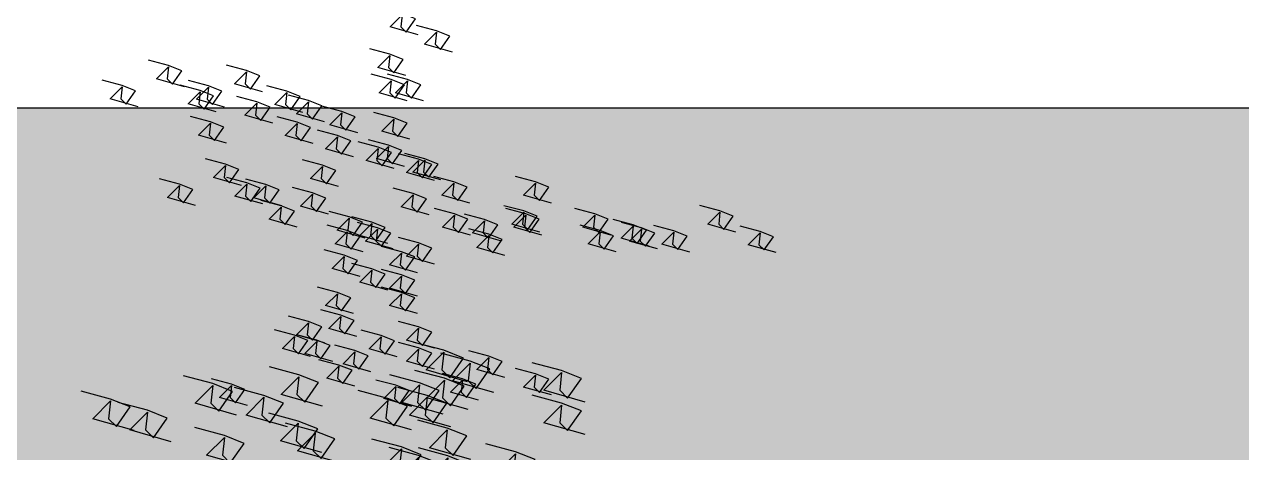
# Model space of a CAD drawing. Header units: metres. Extents: x -109 to 591, y -5 to 592.
# Drawn here: x 568.167 to 568.827, y 7.038 to 7.27 of the extents above; entities that cross this region are included whole.
import ezdxf

# ---------------------------------------------------------------- set-up
doc = ezdxf.new("R2010")
doc.units = ezdxf.units.M
doc.header["$LTSCALE"] = 0.03
doc.layers.add('Areas verdes', color=74, linetype='Continuous')
doc.layers.add('HATCH SECCION', color=8, linetype='Continuous', lineweight=5)
doc.layers.add('Muro bajo', color=7, linetype='Continuous', lineweight=30)

msp = doc.modelspace()

# ---------------------------------------------------------------- hatches: boundary and pattern name
at = {"layer": 'HATCH SECCION'}
msp.add_hatch(color=31, dxfattribs=at).paths.add_polyline_path([(569.39424, 6.67491), (569.39424, 7.22491), (566.84561, 7.22491), (566.84561, 6.67491)])

# ---------------------------------------------------------------- linework, layer by layer
at = {"layer": 'Areas verdes'}
for points in [[(568.38061, 7.26469), (568.36544, 7.26903), (568.37194, 7.27552), (568.37122, 7.26903), (568.37411, 7.26614), (568.37917, 7.27336), (568.37194, 7.27624), (568.36111, 7.27913)], [(568.39926, 7.25528), (568.38409, 7.25961), (568.39059, 7.26611), (568.38987, 7.25961), (568.39276, 7.25672), (568.39782, 7.26394), (568.39059, 7.26683), (568.37975, 7.26972)], [(568.37401, 7.24267), (568.35884, 7.247), (568.36534, 7.25349), (568.36462, 7.247), (568.36751, 7.24411), (568.37257, 7.25133), (568.36534, 7.25422), (568.35451, 7.2571)], [(568.25393, 7.23653), (568.23876, 7.24086), (568.24526, 7.24736), (568.24454, 7.24086), (568.24743, 7.23798), (568.25248, 7.24519), (568.24526, 7.24808), (568.23442, 7.25097)], [(568.29624, 7.23371), (568.28107, 7.23805), (568.28757, 7.24454), (568.28685, 7.23805), (568.28974, 7.23516), (568.29479, 7.24238), (568.28757, 7.24526), (568.27673, 7.24815)], [(568.22889, 7.22566), (568.21372, 7.22999), (568.22022, 7.23648), (568.2195, 7.22999), (568.22239, 7.2271), (568.22745, 7.23432), (568.22022, 7.23721), (568.20939, 7.24009)], [(568.27575, 7.22538), (568.26058, 7.22971), (568.26708, 7.23621), (568.26636, 7.22971), (568.26925, 7.22682), (568.27431, 7.23404), (568.26708, 7.23693), (568.25625, 7.23982)], [(568.37465, 7.22893), (568.35948, 7.23326), (568.36598, 7.23976), (568.36526, 7.23326), (568.36815, 7.23038), (568.3732, 7.23759), (568.36598, 7.24048), (568.35514, 7.24337)], [(568.3836, 7.22893), (568.36842, 7.23326), (568.37493, 7.23976), (568.3742, 7.23326), (568.37709, 7.23038), (568.38215, 7.23759), (568.37493, 7.24048), (568.36409, 7.24337)], [(568.2712, 7.22284), (568.25603, 7.22717), (568.26253, 7.23367), (568.26181, 7.22717), (568.2647, 7.22428), (568.26976, 7.2315), (568.26253, 7.23439), (568.2517, 7.23728)], [(568.31806, 7.22256), (568.30289, 7.22689), (568.30939, 7.23339), (568.30867, 7.22689), (568.31156, 7.224), (568.31662, 7.23122), (568.30939, 7.23411), (568.29856, 7.237)], [(568.32983, 7.21744), (568.31466, 7.22177), (568.32116, 7.22827), (568.32044, 7.22177), (568.32333, 7.21888), (568.32839, 7.2261), (568.32116, 7.22899), (568.31033, 7.23188)], [(568.30188, 7.21681), (568.28671, 7.22114), (568.29321, 7.22763), (568.29249, 7.22114), (568.29538, 7.21825), (568.30043, 7.22547), (568.29321, 7.22836), (568.28237, 7.23124)], [(568.3479, 7.21151), (568.33273, 7.21585), (568.33923, 7.22234), (568.33851, 7.21585), (568.3414, 7.21296), (568.34646, 7.22018), (568.33923, 7.22306), (568.3284, 7.22595)], [(568.27684, 7.20593), (568.26167, 7.21026), (568.26817, 7.21676), (568.26745, 7.21026), (568.27034, 7.20737), (568.2754, 7.21459), (568.26817, 7.21748), (568.25734, 7.22037)], [(568.32371, 7.20565), (568.30853, 7.20998), (568.31504, 7.21648), (568.31431, 7.20998), (568.3172, 7.20709), (568.32226, 7.21431), (568.31504, 7.2172), (568.3042, 7.22009)], [(568.37614, 7.20807), (568.36097, 7.2124), (568.36747, 7.2189), (568.36675, 7.2124), (568.36964, 7.20951), (568.37469, 7.21673), (568.36747, 7.21962), (568.35663, 7.22251)], [(568.34561, 7.19852), (568.33044, 7.20285), (568.33694, 7.20935), (568.33622, 7.20285), (568.33911, 7.19996), (568.34417, 7.20718), (568.33694, 7.21007), (568.32611, 7.21296)], [(568.3677, 7.19221), (568.35253, 7.19654), (568.35903, 7.20304), (568.35831, 7.19654), (568.3612, 7.19366), (568.36626, 7.20088), (568.35903, 7.20376), (568.3482, 7.20665)], [(568.37316, 7.19317), (568.35798, 7.1975), (568.36449, 7.204), (568.36376, 7.1975), (568.36665, 7.19461), (568.37171, 7.20183), (568.36449, 7.20472), (568.35365, 7.20761)], [(568.38956, 7.18572), (568.37439, 7.19005), (568.38089, 7.19655), (568.38017, 7.19005), (568.38306, 7.18716), (568.38812, 7.19438), (568.38089, 7.19727), (568.37005, 7.20016)], [(568.39295, 7.18591), (568.37778, 7.19024), (568.38428, 7.19674), (568.38356, 7.19024), (568.38645, 7.18735), (568.3915, 7.19457), (568.38428, 7.19746), (568.37344, 7.20035)], [(568.28496, 7.18299), (568.26978, 7.18732), (568.27629, 7.19382), (568.27556, 7.18732), (568.27845, 7.18443), (568.28351, 7.19165), (568.27629, 7.19454), (568.26545, 7.19743)], [(568.3375, 7.18234), (568.32233, 7.18667), (568.32883, 7.19317), (568.32811, 7.18667), (568.331, 7.18378), (568.33606, 7.191), (568.32883, 7.19389), (568.31799, 7.19678)], [(568.25992, 7.17211), (568.24475, 7.17644), (568.25125, 7.18294), (568.25053, 7.17644), (568.25342, 7.17356), (568.25848, 7.18078), (568.25125, 7.18366), (568.24041, 7.18655)], [(568.29648, 7.17288), (568.2813, 7.17721), (568.28781, 7.18371), (568.28708, 7.17721), (568.28997, 7.17432), (568.29503, 7.18154), (568.28781, 7.18443), (568.27697, 7.18732)], [(568.30678, 7.17183), (568.29161, 7.17617), (568.29811, 7.18266), (568.29739, 7.17617), (568.30028, 7.17328), (568.30534, 7.1805), (568.29811, 7.18338), (568.28727, 7.18627)], [(568.40873, 7.17329), (568.39356, 7.17763), (568.40006, 7.18412), (568.39934, 7.17763), (568.40223, 7.17474), (568.40728, 7.18196), (568.40006, 7.18484), (568.38922, 7.18773)], [(568.45291, 7.17329), (568.43774, 7.17763), (568.44424, 7.18412), (568.44352, 7.17763), (568.44641, 7.17474), (568.45146, 7.18196), (568.44424, 7.18484), (568.4334, 7.18773)], [(568.33212, 7.16737), (568.31695, 7.1717), (568.32345, 7.1782), (568.32273, 7.1717), (568.32562, 7.16881), (568.33068, 7.17603), (568.32345, 7.17892), (568.31262, 7.18181)], [(568.38664, 7.16699), (568.37147, 7.17132), (568.37797, 7.17782), (568.37725, 7.17132), (568.38013, 7.16843), (568.38519, 7.17565), (568.37797, 7.17854), (568.36713, 7.18143)], [(568.315, 7.16039), (568.29982, 7.16472), (568.30633, 7.17122), (568.3056, 7.16472), (568.30849, 7.16183), (568.31355, 7.16905), (568.30633, 7.17194), (568.29549, 7.17483)], [(568.35192, 7.15438), (568.33675, 7.15871), (568.34325, 7.1652), (568.34253, 7.15871), (568.34542, 7.15582), (568.35048, 7.16304), (568.34325, 7.16593), (568.33242, 7.16881)], [(568.36421, 7.15145), (568.34904, 7.15578), (568.35554, 7.16228), (568.35482, 7.15578), (568.35771, 7.15289), (568.36276, 7.16011), (568.35554, 7.163), (568.3447, 7.16589)], [(568.40895, 7.15592), (568.39378, 7.16025), (568.40028, 7.16675), (568.39956, 7.16025), (568.40244, 7.15736), (568.4075, 7.16458), (568.40028, 7.16747), (568.38944, 7.17036)], [(568.42535, 7.15294), (568.41018, 7.15727), (568.41668, 7.16377), (568.41596, 7.15727), (568.41885, 7.15438), (568.42391, 7.1616), (568.41668, 7.16449), (568.40584, 7.16738)], [(568.4466, 7.15753), (568.43142, 7.16186), (568.43793, 7.16836), (568.43721, 7.16186), (568.44009, 7.15897), (568.44515, 7.16619), (568.43793, 7.16908), (568.42709, 7.17197)], [(568.44772, 7.15592), (568.43255, 7.16025), (568.43905, 7.16675), (568.43833, 7.16025), (568.44122, 7.15736), (568.44628, 7.16458), (568.43905, 7.16747), (568.42821, 7.17036)], [(568.485, 7.15592), (568.46983, 7.16025), (568.47633, 7.16675), (568.47561, 7.16025), (568.4785, 7.15736), (568.48356, 7.16458), (568.47633, 7.16747), (568.4655, 7.17036)], [(568.55292, 7.15763), (568.53774, 7.16196), (568.54425, 7.16845), (568.54353, 7.16196), (568.54641, 7.15907), (568.55147, 7.16629), (568.54425, 7.16918), (568.53341, 7.17206)], [(568.35079, 7.14698), (568.33561, 7.15131), (568.34212, 7.15781), (568.34139, 7.15131), (568.34428, 7.14842), (568.34934, 7.15564), (568.34212, 7.15853), (568.33128, 7.16142)], [(568.36719, 7.14847), (568.35202, 7.1528), (568.35852, 7.1593), (568.3578, 7.1528), (568.36069, 7.14991), (568.36575, 7.15713), (568.35852, 7.16002), (568.34768, 7.16291)], [(568.42766, 7.14492), (568.41249, 7.14925), (568.41899, 7.15574), (568.41827, 7.14925), (568.42116, 7.14636), (568.42622, 7.15358), (568.41899, 7.15647), (568.40816, 7.15935)], [(568.48799, 7.14698), (568.47281, 7.15131), (568.47932, 7.15781), (568.47859, 7.15131), (568.48148, 7.14842), (568.48654, 7.15564), (568.47932, 7.15853), (568.46848, 7.16142)], [(568.50588, 7.14996), (568.49071, 7.15429), (568.49721, 7.16079), (568.49649, 7.15429), (568.49938, 7.1514), (568.50444, 7.15862), (568.49721, 7.16151), (568.48638, 7.1644)], [(568.51036, 7.14847), (568.49518, 7.1528), (568.50169, 7.1593), (568.50096, 7.1528), (568.50385, 7.14991), (568.50891, 7.15713), (568.50169, 7.16002), (568.49085, 7.16291)], [(568.52788, 7.14675), (568.51271, 7.15108), (568.51921, 7.15758), (568.51849, 7.15108), (568.52138, 7.14819), (568.52644, 7.15541), (568.51921, 7.1583), (568.50838, 7.16119)], [(568.57474, 7.14647), (568.55957, 7.1508), (568.56607, 7.1573), (568.56535, 7.1508), (568.56824, 7.14792), (568.5733, 7.15513), (568.56607, 7.15802), (568.55524, 7.16091)], [(568.38956, 7.14021), (568.37439, 7.14454), (568.38089, 7.15104), (568.38017, 7.14454), (568.38306, 7.14166), (568.38812, 7.14888), (568.38089, 7.15176), (568.37005, 7.15465)], [(568.3493, 7.13357), (568.33412, 7.1379), (568.34063, 7.14439), (568.3399, 7.1379), (568.34279, 7.13501), (568.34785, 7.14223), (568.34063, 7.14512), (568.32979, 7.148)], [(568.38033, 7.13546), (568.36515, 7.13979), (568.37166, 7.14628), (568.37093, 7.13979), (568.37382, 7.1369), (568.37888, 7.14412), (568.37166, 7.14701), (568.36082, 7.14989)], [(568.36421, 7.12612), (568.34904, 7.13045), (568.35554, 7.13694), (568.35482, 7.13045), (568.35771, 7.12756), (568.36276, 7.13478), (568.35554, 7.13767), (568.3447, 7.14055)], [(568.38033, 7.12284), (568.36515, 7.12717), (568.37166, 7.13367), (568.37093, 7.12717), (568.37382, 7.12429), (568.37888, 7.13151), (568.37166, 7.13439), (568.36082, 7.13728)], [(568.34561, 7.11338), (568.33044, 7.11771), (568.33694, 7.12421), (568.33622, 7.11771), (568.33911, 7.11483), (568.34417, 7.12205), (568.33694, 7.12493), (568.32611, 7.12782)], [(568.38033, 7.11338), (568.36515, 7.11771), (568.37166, 7.12421), (568.37093, 7.11771), (568.37382, 7.11483), (568.37888, 7.12205), (568.37166, 7.12493), (568.36082, 7.12782)], [(568.34736, 7.10106), (568.33219, 7.10539), (568.33869, 7.11189), (568.33797, 7.10539), (568.34086, 7.10251), (568.34592, 7.10972), (568.33869, 7.11261), (568.32786, 7.1155)], [(568.32983, 7.09762), (568.31466, 7.10195), (568.32116, 7.10845), (568.32044, 7.10195), (568.32333, 7.09906), (568.32839, 7.10628), (568.32116, 7.10917), (568.31033, 7.11205)], [(568.38956, 7.09471), (568.37439, 7.09904), (568.38089, 7.10553), (568.38017, 7.09904), (568.38306, 7.09615), (568.38812, 7.10337), (568.38089, 7.10626), (568.37005, 7.10914)], [(568.32233, 7.09019), (568.30716, 7.09452), (568.31366, 7.10101), (568.31294, 7.09452), (568.31583, 7.09163), (568.32088, 7.09885), (568.31366, 7.10174), (568.30282, 7.10462)], [(568.33438, 7.08737), (568.31921, 7.09171), (568.32571, 7.0982), (568.32499, 7.09171), (568.32788, 7.08882), (568.33294, 7.09604), (568.32571, 7.09892), (568.31488, 7.10181)], [(568.36919, 7.08991), (568.35402, 7.09424), (568.36052, 7.10074), (568.3598, 7.09424), (568.36269, 7.09135), (568.36774, 7.09857), (568.36052, 7.10146), (568.34968, 7.10435)], [(568.35508, 7.08185), (568.33991, 7.08618), (568.34641, 7.09268), (568.34569, 7.08618), (568.34858, 7.08329), (568.35363, 7.09051), (568.34641, 7.0934), (568.33557, 7.09629)], [(568.38956, 7.08333), (568.37439, 7.08766), (568.38089, 7.09416), (568.38017, 7.08766), (568.38306, 7.08477), (568.38812, 7.09199), (568.38089, 7.09488), (568.37005, 7.09777)], [(568.40736, 7.07644), (568.38495, 7.08283), (568.39455, 7.09243), (568.39348, 7.08283), (568.39775, 7.07857), (568.40522, 7.08923), (568.39455, 7.0935), (568.37855, 7.09776)], [(568.42766, 7.0787), (568.41249, 7.08303), (568.41899, 7.08953), (568.41827, 7.08303), (568.42116, 7.08014), (568.42622, 7.08736), (568.41899, 7.09025), (568.40816, 7.09314)], [(568.34631, 7.07396), (568.33114, 7.07829), (568.33764, 7.08479), (568.33692, 7.07829), (568.33981, 7.07541), (568.34487, 7.08263), (568.33764, 7.08551), (568.32681, 7.0884)], [(568.42168, 7.0706), (568.39927, 7.077), (568.40888, 7.08659), (568.40781, 7.077), (568.41208, 7.07273), (568.41955, 7.0834), (568.40888, 7.08766), (568.39287, 7.09193)], [(568.47123, 7.0654), (568.44882, 7.07179), (568.45843, 7.08139), (568.45736, 7.07179), (568.46163, 7.06753), (568.4691, 7.07819), (568.45843, 7.08246), (568.44242, 7.08672)], [(568.32881, 7.06317), (568.3064, 7.06956), (568.316, 7.07916), (568.31493, 7.06956), (568.3192, 7.0653), (568.32667, 7.07596), (568.316, 7.08023), (568.29999, 7.08449)], [(568.39414, 7.0588), (568.37173, 7.06519), (568.38134, 7.07479), (568.38027, 7.06519), (568.38454, 7.06093), (568.39201, 7.07159), (568.38134, 7.07585), (568.36533, 7.08012)], [(568.4077, 7.06129), (568.38529, 7.06768), (568.39489, 7.07728), (568.39383, 7.06768), (568.3981, 7.06342), (568.40557, 7.07408), (568.39489, 7.07835), (568.37889, 7.08261)], [(568.41342, 7.06651), (568.39825, 7.07084), (568.40475, 7.07734), (568.40403, 7.07084), (568.40692, 7.06796), (568.41198, 7.07518), (568.40475, 7.07806), (568.39391, 7.08095)], [(568.45291, 7.06924), (568.43774, 7.07357), (568.44424, 7.08007), (568.44352, 7.07357), (568.44641, 7.07068), (568.45146, 7.0779), (568.44424, 7.08079), (568.4334, 7.08368)], [(568.28218, 7.05835), (568.25977, 7.06475), (568.26938, 7.07434), (568.26831, 7.06475), (568.27258, 7.06048), (568.28005, 7.07114), (568.26938, 7.07541), (568.25337, 7.07967)], [(568.28815, 7.06353), (568.27298, 7.06786), (568.27948, 7.07436), (568.27876, 7.06786), (568.28165, 7.06498), (568.28671, 7.0722), (568.27948, 7.07508), (568.26865, 7.07797)], [(568.30982, 7.05197), (568.28741, 7.05837), (568.29701, 7.06797), (568.29594, 7.05837), (568.30021, 7.0541), (568.30768, 7.06477), (568.29701, 7.06903), (568.28101, 7.0733)], [(568.37717, 7.06293), (568.362, 7.06726), (568.3685, 7.07376), (568.36778, 7.06726), (568.37067, 7.06438), (568.37573, 7.07159), (568.3685, 7.07448), (568.35766, 7.07737)], [(568.39838, 7.05197), (568.37597, 7.05837), (568.38557, 7.06797), (568.38451, 7.05837), (568.38877, 7.0541), (568.39624, 7.06477), (568.38557, 7.06903), (568.36957, 7.0733)], [(568.22674, 7.04999), (568.20433, 7.05639), (568.21393, 7.06599), (568.21287, 7.05639), (568.21713, 7.05212), (568.2246, 7.06279), (568.21393, 7.06705), (568.19793, 7.07132)], [(568.37704, 7.05032), (568.35463, 7.05671), (568.36423, 7.06631), (568.36316, 7.05671), (568.36743, 7.05245), (568.3749, 7.06311), (568.36423, 7.06738), (568.34822, 7.07164)], [(568.47123, 7.04779), (568.44882, 7.05419), (568.45843, 7.06378), (568.45736, 7.05419), (568.46163, 7.04992), (568.4691, 7.06059), (568.45843, 7.06485), (568.44242, 7.06912)], [(568.24681, 7.04389), (568.22441, 7.05029), (568.23401, 7.05988), (568.23294, 7.05029), (568.23721, 7.04602), (568.24468, 7.05669), (568.23401, 7.06095), (568.218, 7.06522)], [(568.32846, 7.038), (568.30605, 7.0444), (568.31566, 7.05399), (568.31459, 7.0444), (568.31886, 7.04013), (568.32633, 7.0508), (568.31566, 7.05506), (568.29965, 7.05933)], [(568.33762, 7.03261), (568.31521, 7.039), (568.32482, 7.0486), (568.32375, 7.039), (568.32802, 7.03474), (568.33549, 7.0454), (568.32482, 7.04967), (568.30881, 7.05393)], [(568.40919, 7.03425), (568.38678, 7.04065), (568.39638, 7.05025), (568.39532, 7.04065), (568.39959, 7.03638), (568.40706, 7.04705), (568.39638, 7.05131), (568.38038, 7.05558)], [(568.28841, 7.03018), (568.266, 7.03658), (568.27561, 7.04618), (568.27454, 7.03658), (568.27881, 7.03232), (568.28628, 7.04298), (568.27561, 7.04724), (568.2596, 7.05151)], [(568.3844, 7.02403), (568.36199, 7.03043), (568.37159, 7.04002), (568.37052, 7.03043), (568.37479, 7.02616), (568.38226, 7.03682), (568.37159, 7.04109), (568.35558, 7.04535)], [(568.39372, 7.01937), (568.37131, 7.02577), (568.38091, 7.03536), (568.37985, 7.02577), (568.38411, 7.0215), (568.39158, 7.03217), (568.38091, 7.03643), (568.36491, 7.0407)], [(568.40956, 7.01918), (568.38715, 7.02558), (568.39675, 7.03517), (568.39569, 7.02558), (568.39996, 7.02131), (568.40743, 7.03197), (568.39675, 7.03624), (568.38075, 7.0405)], [(568.44617, 7.0214), (568.42376, 7.0278), (568.43336, 7.03739), (568.43229, 7.0278), (568.43656, 7.02353), (568.44403, 7.0342), (568.43336, 7.03846), (568.41736, 7.04273)]]:
    msp.add_lwpolyline(points, dxfattribs=at)
at = {"layer": 'Muro bajo'}
msp.add_line((569.39424, 7.22491), (566.84561, 7.22491), dxfattribs=at)

doc.saveas('drawing.dxf')
